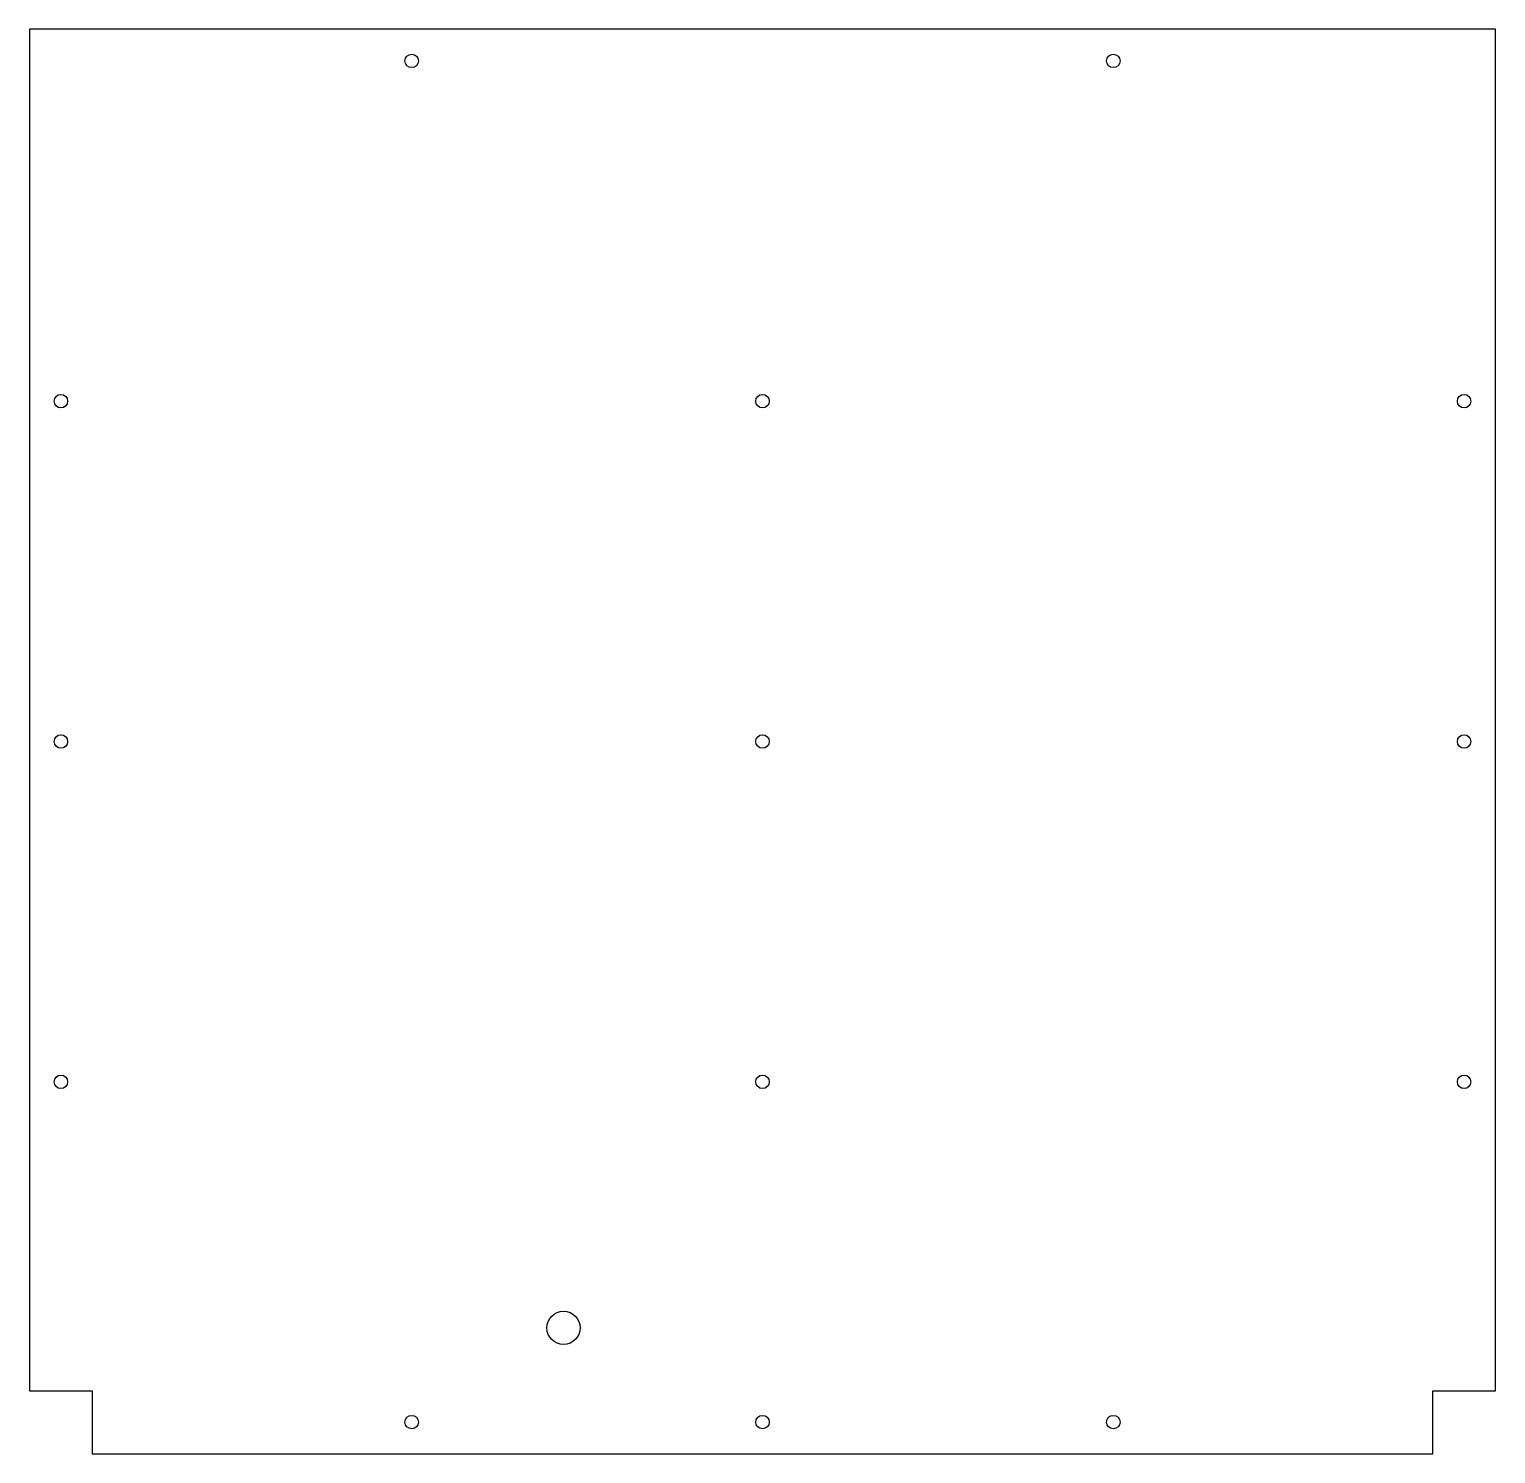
# Model space of a CAD drawing. Header units: inches. Extents: x -13.8 to 13.8, y -13.4 to 13.4.
import ezdxf

# ---------------------------------------------------------------- set-up
doc = ezdxf.new("R2010")
doc.units = ezdxf.units.IN
doc.layers.add('CUTOUTS', color=1, linetype='CONTINUOUS')
doc.layers.add('PERIMETER', color=5, linetype='CONTINUOUS')

msp = doc.modelspace()

# ---------------------------------------------------------------- linework, layer by layer
at = {"layer": 'CUTOUTS'}
for centre, radius in [((-6.594, 12.795), 0.127), ((6.594, 12.795), 0.127), ((-13.189, 6.398), 0.127), ((0, 6.398), 0.127), ((13.189, 6.398), 0.127), ((-13.189, 0), 0.127), ((0, 0), 0.127), ((13.189, 0), 0.127), ((-13.189, -6.398), 0.127), ((0, -6.398), 0.127), ((13.189, -6.398), 0.127), ((-3.74, -11.024), 0.312), ((-6.594, -12.795), 0.127), ((0, -12.795), 0.127), ((6.594, -12.795), 0.127)]:
    msp.add_circle(centre, radius, dxfattribs=at)
at = {"layer": 'PERIMETER'}
for p, q in [((13.782, 13.389), (-13.782, 13.389)), ((-13.782, 13.389), (-13.782, -12.208)), ((13.782, -12.208), (13.782, 13.389)), ((-13.782, -12.208), (-12.601, -12.208)), ((-12.601, -12.208), (-12.601, -13.389)), ((12.601, -13.389), (12.601, -12.208)), ((12.601, -12.208), (13.782, -12.208)), ((-12.601, -13.389), (12.601, -13.389))]:
    msp.add_line(p, q, dxfattribs=at)

doc.saveas('drawing.dxf')
